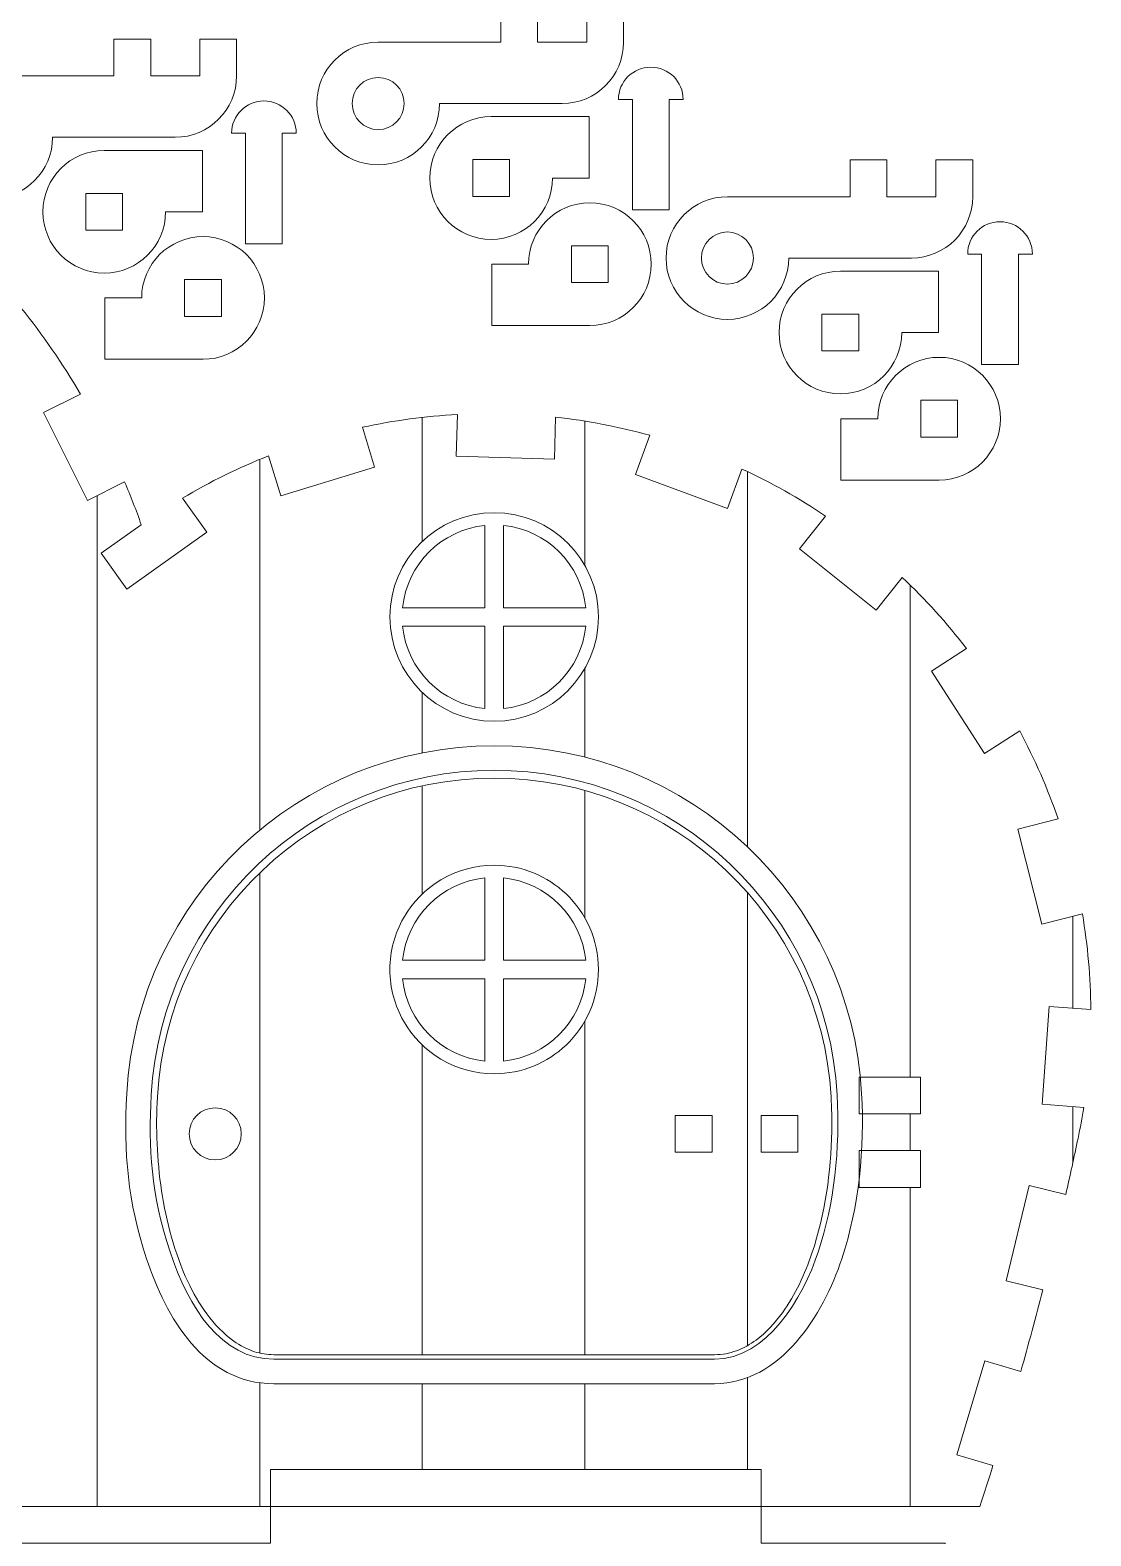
# Model space of a CAD drawing. Header units: millimetres. Extents: x -215 to 215, y -181 to 181.
# Drawn here: x -33 to 53.5, y -62.1 to 60.6 of the extents above; entities that cross this region are included whole.
import ezdxf

# ---------------------------------------------------------------- set-up
doc = ezdxf.new("R2010")
doc.units = ezdxf.units.MM
doc.header["$MEASUREMENT"] = 0
doc.layers.add('Camada 1', color=7, linetype='Continuous')

msp = doc.modelspace()

# ---------------------------------------------------------------- linework, layer by layer
at = {"layer": 'Camada 1', "color": 250, "lineweight": 20}
for points, knots in [([(-4.6018, 59.6502), (-7.3632, 59.6502), (-9.6018, 57.4116), (-9.6018, 54.6502), (-9.6018, 54.6502), (-9.6018, 51.8888), (-7.3632, 49.6502), (-4.6018, 49.6502), (-4.6018, 49.6502), (-1.8404, 49.6502), (0.3982, 51.8888), (0.3982, 54.6502), (0.3982, 54.6502), (0.3982, 54.6502), (10.3982, 54.6502), (10.3982, 54.6502), (10.3982, 54.6502), (13.1596, 54.6502), (15.3982, 56.8888), (15.3982, 59.6502), (15.3982, 59.6502), (15.3982, 59.6502), (15.3982, 62.6502), (15.3982, 62.6502), (15.3982, 62.6502), (15.3982, 62.6502), (12.3982, 62.6502), (12.3982, 62.6502), (12.3982, 62.6502), (12.3982, 62.6502), (12.3982, 59.6502), (12.3982, 59.6502), (12.3982, 59.6502), (12.3982, 59.6502), (8.3982, 59.6502), (8.3982, 59.6502), (8.3982, 59.6502), (8.3982, 59.6502), (8.3982, 62.6502), (8.3982, 62.6502), (8.3982, 62.6502), (8.3982, 62.6502), (5.3982, 62.6502), (5.3982, 62.6502), (5.3982, 62.6502), (5.3982, 62.6502), (5.3982, 59.6502), (5.3982, 59.6502), (5.3982, 59.6502), (5.3982, 59.6502), (-4.6018, 59.6502), (-4.6018, 59.6502)], [0, 0, 0, 0, 0.07142857, 0.07142857, 0.07142857, 0.07142857, 0.14285714, 0.14285714, 0.14285714, 0.14285714, 0.21428571, 0.21428571, 0.21428571, 0.21428571, 0.28571429, 0.28571429, 0.28571429, 0.28571429, 0.35714286, 0.35714286, 0.35714286, 0.35714286, 0.42857143, 0.42857143, 0.42857143, 0.42857143, 0.5, 0.5, 0.5, 0.5, 0.57142857, 0.57142857, 0.57142857, 0.57142857, 0.64285714, 0.64285714, 0.64285714, 0.64285714, 0.71428571, 0.71428571, 0.71428571, 0.71428571, 0.78571429, 0.78571429, 0.78571429, 0.78571429, 0.85714286, 0.85714286, 0.85714286, 0.85714286, 1, 1, 1, 1]), ([(-60.5474, -59.7019), (-60.5474, -59.7019), (-13.3852, -59.7019), (-13.3852, -59.7019), (-13.3852, -59.7019), (-13.3852, -59.7019), (-13.3852, -56.7019), (-13.3852, -56.7019), (-13.3852, -56.7019), (-13.3852, -56.7019), (26.6148, -56.7019), (26.6148, -56.7019), (26.6148, -56.7019), (26.6148, -56.7019), (26.6148, -59.7019), (26.6148, -59.7019), (26.6148, -59.7019), (26.6148, -59.7019), (44.4526, -59.7019), (44.4526, -59.7019), (44.4526, -59.7019), (44.8131, -58.5921), (45.1669, -57.4801), (45.5141, -56.366), (45.5141, -56.366), (45.5141, -56.366), (42.5714, -55.4935), (42.5714, -55.4935), (42.5714, -55.4935), (42.5714, -55.4935), (44.8456, -47.8235), (44.8456, -47.8235), (44.8456, -47.8235), (44.8456, -47.8235), (47.7883, -48.6961), (47.7883, -48.6961), (47.7883, -48.6961), (48.4104, -46.4871), (49.0062, -44.2709), (49.5757, -42.0478), (49.5757, -42.0478), (49.5757, -42.0478), (46.5931, -41.3266), (46.5931, -41.3266), (46.5931, -41.3266), (46.5931, -41.3266), (48.4732, -33.5507), (48.4732, -33.5507), (48.4732, -33.5507), (48.4732, -33.5507), (51.4539, -34.2714), (51.4539, -34.2714), (51.4539, -34.2714), (51.7991, -32.7509), (52.132, -31.2277), (52.4526, -29.7019), (52.4526, -29.7019), (52.6285, -28.8647), (52.7825, -28.0231), (52.9143, -27.1778), (52.9143, -27.1778), (52.9143, -27.1778), (49.5143, -26.9242), (49.5143, -26.9242), (49.5143, -26.9242), (49.5143, -26.9242), (50.1093, -18.9464), (50.1093, -18.9464), (50.1093, -18.9464), (50.1093, -18.9464), (53.4979, -19.1992), (53.4979, -19.1992), (53.4979, -19.1992), (53.4752, -16.5892), (53.244, -13.9853), (52.8065, -11.4122), (52.8065, -11.4122), (52.8065, -11.4122), (49.5007, -12.2521), (49.5007, -12.2521), (49.5007, -12.2521), (49.5007, -12.2521), (47.5307, -4.4985), (47.5307, -4.4985), (47.5307, -4.4985), (47.5307, -4.4985), (50.8262, -3.6612), (50.8262, -3.6612), (50.8262, -3.6612), (49.9758, -1.1936), (48.9296, 1.2021), (47.6977, 3.5031), (47.6977, 3.5031), (47.6977, 3.5031), (44.8289, 1.6564), (44.8289, 1.6564), (44.8289, 1.6564), (44.8289, 1.6564), (40.4987, 8.3832), (40.4987, 8.3832), (40.4987, 8.3832), (40.4987, 8.3832), (43.3584, 10.224), (43.3584, 10.224), (43.3584, 10.224), (41.7684, 12.2939), (40.0155, 14.2334), (38.1165, 16.0241), (38.1165, 16.0241), (38.1165, 16.0241), (35.9822, 13.3615), (35.9822, 13.3615), (35.9822, 13.3615), (35.9822, 13.3615), (29.7401, 18.365), (29.7401, 18.365), (29.7401, 18.365), (29.7401, 18.365), (31.8675, 21.0191), (31.8675, 21.0191), (31.8675, 21.0191), (29.7024, 22.4769), (27.4243, 23.7595), (25.0549, 24.8544), (25.0549, 24.8544), (25.0549, 24.8544), (23.8765, 21.6515), (23.8765, 21.6515), (23.8765, 21.6515), (23.8765, 21.6515), (16.3685, 24.4138), (16.3685, 24.4138), (16.3685, 24.4138), (16.3685, 24.4138), (17.5431, 27.6063), (17.5431, 27.6063), (17.5431, 27.6063), (15.0271, 28.3011), (12.4597, 28.7938), (9.8652, 29.0796), (9.8652, 29.0796), (9.8652, 29.0796), (9.7649, 25.6681), (9.7649, 25.6681), (9.7649, 25.6681), (9.7649, 25.6681), (1.7683, 25.9033), (1.7683, 25.9033), (1.7683, 25.9033), (1.7683, 25.9033), (1.8683, 29.3035), (1.8683, 29.3035), (1.8683, 29.3035), (-0.7381, 29.1633), (-3.3291, 28.8151), (-5.88, 28.2622), (-5.88, 28.2622), (-5.88, 28.2622), (-4.8919, 24.9958), (-4.8919, 24.9958), (-4.8919, 24.9958), (-4.8919, 24.9958), (-12.5492, 22.6795), (-12.5492, 22.6795), (-12.5492, 22.6795), (-12.5492, 22.6795), (-13.534, 25.935), (-13.534, 25.935), (-13.534, 25.935), (-15.9609, 24.9744), (-18.3071, 23.8214), (-20.5504, 22.487), (-20.5504, 22.487), (-20.5504, 22.487), (-18.5765, 19.7039), (-18.5765, 19.7039), (-18.5765, 19.7039), (-18.5765, 19.7039), (-25.102, 15.0759), (-25.102, 15.0759), (-25.102, 15.0759), (-25.102, 15.0759), (-27.173, 17.996), (-27.173, 17.996), (-27.173, 17.996), (-27.173, 17.996), (-23.9129, 20.3081), (-23.9129, 20.3081), (-23.9129, 20.3081), (-24.3278, 21.4941), (-24.7799, 22.6667), (-25.2684, 23.8243), (-25.2684, 23.8243), (-25.2684, 23.8243), (-28.2893, 22.3047), (-28.2893, 22.3047), (-28.2893, 22.3047), (-28.2893, 22.3047), (-31.8843, 29.4515), (-31.8843, 29.4515), (-31.8843, 29.4515), (-31.8843, 29.4515), (-28.8633, 30.9711), (-28.8633, 30.9711), (-28.8633, 30.9711), (-30.3123, 33.4284), (-31.9347, 35.7793), (-33.7181, 38.0058), (-33.7181, 38.0058), (-33.7181, 38.0058), (-36.2106, 35.7205), (-36.2106, 35.7205), (-36.2106, 35.7205), (-36.2106, 35.7205), (-41.6171, 41.6171), (-41.6171, 41.6171), (-41.6171, 41.6171), (-41.6171, 41.6171), (-39.1246, 43.9024), (-39.1246, 43.9024), (-39.1246, 43.9024), (-41.1884, 45.8718), (-43.39, 47.6916), (-45.7127, 49.3478), (-45.7127, 49.3478), (-45.7127, 49.3478), (-47.488, 46.4698), (-47.488, 46.4698), (-47.488, 46.4698), (-47.488, 46.4698), (-54.2968, 50.6698), (-54.2968, 50.6698), (-54.2968, 50.6698), (-54.2968, 50.6698), (-52.5215, 53.5479), (-52.5215, 53.5479), (-52.5215, 53.5479), (-55.0439, 54.8804), (-57.6581, 56.0313), (-60.3442, 56.9919), (-60.3442, 56.9919), (-60.3442, 56.9919), (-61.268, 53.7389), (-61.268, 53.7389), (-61.268, 53.7389), (-61.268, 53.7389), (-68.9637, 55.9245), (-68.9637, 55.9245), (-68.9637, 55.9245), (-68.9637, 55.9245), (-68.0399, 59.1774), (-68.0399, 59.1774), (-68.0399, 59.1774), (-70.8299, 59.7721), (-73.6588, 60.167), (-76.505, 60.3592), (-76.505, 60.3592), (-76.505, 60.3592), (-76.5074, 56.9776), (-76.5074, 56.9776), (-76.5074, 56.9776), (-76.5074, 56.9776), (-84.5074, 56.9833), (-84.5074, 56.9833), (-84.5074, 56.9833), (-84.5074, 56.9833), (-84.505, 60.3649), (-84.505, 60.3649), (-84.505, 60.3649), (-87.3515, 60.1767), (-90.181, 59.7858), (-92.9719, 59.1951), (-92.9719, 59.1951), (-92.9719, 59.1951), (-92.0526, 55.9408), (-92.0526, 55.9408), (-92.0526, 55.9408), (-92.0526, 55.9408), (-99.7514, 53.7661), (-99.7514, 53.7661), (-99.7514, 53.7661), (-99.7514, 53.7661), (-100.6706, 57.0204), (-100.6706, 57.0204), (-100.6706, 57.0204), (-103.3581, 56.0636), (-105.9739, 54.9164), (-108.4982, 53.5875), (-108.4982, 53.5875), (-108.4982, 53.5875), (-106.7269, 50.7069), (-106.7269, 50.7069), (-106.7269, 50.7069), (-106.7269, 50.7069), (-113.5416, 46.5165), (-113.5416, 46.5165), (-113.5416, 46.5165), (-113.5416, 46.5165), (-115.3129, 49.3971), (-115.3129, 49.3971), (-115.3129, 49.3971), (-117.638, 47.7441), (-119.8422, 45.9275), (-121.9087, 43.961), (-121.9087, 43.961), (-121.9087, 43.961), (-119.4195, 41.6721), (-119.4195, 41.6721), (-119.4195, 41.6721), (-119.4195, 41.6721), (-124.8343, 35.7832), (-124.8343, 35.7832), (-124.8343, 35.7832), (-124.8343, 35.7832), (-127.3236, 38.072), (-127.3236, 38.072), (-127.3236, 38.072), (-129.1101, 35.848), (-130.7358, 33.4995), (-132.1883, 31.0442), (-132.1883, 31.0442), (-132.1883, 31.0442), (-129.1695, 29.5203), (-129.1695, 29.5203), (-129.1695, 29.5203), (-129.1695, 29.5203), (-132.7746, 22.3787), (-132.7746, 22.3787), (-132.7746, 22.3787), (-132.7746, 22.3787), (-135.7933, 23.9025), (-135.7933, 23.9025), (-135.7933, 23.9025), (-136.2942, 22.7204), (-136.757, 21.5224), (-137.181, 20.3106), (-137.181, 20.3106), (-137.181, 20.3106), (-133.918, 17.996), (-133.918, 17.996), (-133.918, 17.996), (-133.918, 17.996), (-135.9893, 15.076), (-135.9893, 15.076), (-135.9893, 15.076), (-135.9893, 15.076), (-142.5143, 19.7045), (-142.5143, 19.7045), (-142.5143, 19.7045), (-142.5143, 19.7045), (-140.5417, 22.4854), (-140.5417, 22.4854), (-140.5417, 22.4854), (-142.785, 23.82), (-145.1313, 24.9732), (-147.5583, 25.934), (-147.5583, 25.934), (-147.5583, 25.934), (-148.5423, 22.6816), (-148.5423, 22.6816), (-148.5423, 22.6816), (-148.5423, 22.6816), (-156.1996, 24.9983), (-156.1996, 24.9983), (-156.1996, 24.9983), (-156.1996, 24.9983), (-155.2122, 28.2617), (-155.2122, 28.2617), (-155.2122, 28.2617), (-157.7632, 28.8147), (-160.3543, 29.1631), (-162.9608, 29.3034), (-162.9608, 29.3034), (-162.9608, 29.3034), (-162.861, 25.9068), (-162.861, 25.9068), (-162.861, 25.9068), (-162.861, 25.9068), (-170.8575, 25.6718), (-170.8575, 25.6718), (-170.8575, 25.6718), (-170.8575, 25.6718), (-170.9577, 29.0798), (-170.9577, 29.0798), (-170.9577, 29.0798), (-173.5522, 28.7941), (-176.1198, 28.3016), (-178.6359, 27.6069), (-178.6359, 27.6069), (-178.6359, 27.6069), (-177.4626, 24.4178), (-177.4626, 24.4178), (-177.4626, 24.4178), (-177.4626, 24.4178), (-184.9705, 21.6555), (-184.9705, 21.6555), (-184.9705, 21.6555), (-184.9705, 21.6555), (-186.1478, 24.8553), (-186.1478, 24.8553), (-186.1478, 24.8553), (-188.5173, 23.7604), (-190.7956, 22.4779), (-192.9608, 21.0201), (-192.9608, 21.0201), (-192.9608, 21.0201), (-190.8355, 18.3688), (-190.8355, 18.3688), (-190.8355, 18.3688), (-190.8355, 18.3688), (-197.0775, 13.3651), (-197.0775, 13.3651), (-197.0775, 13.3651), (-197.0775, 13.3651), (-199.21, 16.0254), (-199.21, 16.0254), (-199.21, 16.0254), (-201.1091, 14.2347), (-202.8622, 12.2951), (-204.4523, 10.2251), (-204.4523, 10.2251), (-204.4523, 10.2251), (-201.595, 8.386), (-201.595, 8.386), (-201.595, 8.386), (-201.595, 8.386), (-205.9249, 1.659), (-205.9249, 1.659), (-205.9249, 1.659), (-205.9249, 1.659), (-208.7918, 3.5043), (-208.7918, 3.5043), (-208.7918, 3.5043), (-210.024, 1.2032), (-211.0703, -1.1927), (-211.9207, -3.6605), (-211.9207, -3.6605), (-211.9207, -3.6605), (-208.6273, -4.497), (-208.6273, -4.497), (-208.6273, -4.497), (-208.6273, -4.497), (-210.5966, -12.2508), (-210.5966, -12.2508), (-210.5966, -12.2508), (-210.5966, -12.2508), (-213.9012, -11.4115), (-213.9012, -11.4115), (-213.9012, -11.4115), (-214.3388, -13.9848), (-214.57, -16.589), (-214.5927, -19.1992), (-214.5927, -19.1992), (-214.5927, -19.1992), (-211.2041, -18.9464), (-211.2041, -18.9464), (-211.2041, -18.9464), (-211.2041, -18.9464), (-210.6091, -26.9242), (-210.6091, -26.9242), (-210.6091, -26.9242), (-210.6091, -26.9242), (-214.0091, -27.1778), (-214.0091, -27.1778), (-214.0091, -27.1778), (-213.8773, -28.0231), (-213.7233, -28.8647), (-213.5474, -29.7019), (-213.5474, -29.7019), (-213.2268, -31.2277), (-212.8939, -32.7509), (-212.5487, -34.2714), (-212.5487, -34.2714), (-212.5487, -34.2714), (-209.568, -33.5507), (-209.568, -33.5507), (-209.568, -33.5507), (-209.568, -33.5507), (-207.6879, -41.3266), (-207.6879, -41.3266), (-207.6879, -41.3266), (-207.6879, -41.3266), (-210.6705, -42.0478), (-210.6705, -42.0478), (-210.6705, -42.0478), (-210.101, -44.2709), (-209.5052, -46.4871), (-208.8831, -48.6961), (-208.8831, -48.6961), (-208.8831, -48.6961), (-205.9404, -47.8235), (-205.9404, -47.8235), (-205.9404, -47.8235), (-205.9404, -47.8235), (-203.6662, -55.4935), (-203.6662, -55.4935), (-203.6662, -55.4935), (-203.6662, -55.4935), (-206.6089, -56.366), (-206.6089, -56.366), (-206.6089, -56.366), (-206.2617, -57.4801), (-205.9079, -58.5921), (-205.5474, -59.7019), (-205.5474, -59.7019), (-205.5474, -59.7019), (-187.7096, -59.7019), (-187.7096, -59.7019), (-187.7096, -59.7019), (-187.7096, -59.7019), (-187.7096, -56.7019), (-187.7096, -56.7019), (-187.7096, -56.7019), (-187.7096, -56.7019), (-147.7096, -56.7019), (-147.7096, -56.7019), (-147.7096, -56.7019), (-147.7096, -56.7019), (-147.7096, -59.7019), (-147.7096, -59.7019), (-147.7096, -59.7019), (-147.7096, -59.7019), (-100.5474, -59.7019), (-100.5474, -59.7019), (-100.5474, -59.7019), (-100.5474, -59.7019), (-100.5474, -56.7019), (-100.5474, -56.7019), (-100.5474, -56.7019), (-100.5474, -56.7019), (-60.5474, -56.7019), (-60.5474, -56.7019), (-60.5474, -56.7019), (-60.5474, -56.7019), (-60.5474, -59.7019), (-60.5474, -59.7019)], [0, 0, 0, 0, 0.00740741, 0.00740741, 0.00740741, 0.00740741, 0.01481481, 0.01481481, 0.01481481, 0.01481481, 0.02222222, 0.02222222, 0.02222222, 0.02222222, 0.02962963, 0.02962963, 0.02962963, 0.02962963, 0.03703704, 0.03703704, 0.03703704, 0.03703704, 0.04444444, 0.04444444, 0.04444444, 0.04444444, 0.05185185, 0.05185185, 0.05185185, 0.05185185, 0.05925926, 0.05925926, 0.05925926, 0.05925926, 0.06666667, 0.06666667, 0.06666667, 0.06666667, 0.07407407, 0.07407407, 0.07407407, 0.07407407, 0.08148148, 0.08148148, 0.08148148, 0.08148148, 0.08888889, 0.08888889, 0.08888889, 0.08888889, 0.0962963, 0.0962963, 0.0962963, 0.0962963, 0.1037037, 0.1037037, 0.1037037, 0.1037037, 0.11111111, 0.11111111, 0.11111111, 0.11111111, 0.11851852, 0.11851852, 0.11851852, 0.11851852, 0.12592593, 0.12592593, 0.12592593, 0.12592593, 0.13333333, 0.13333333, 0.13333333, 0.13333333, 0.14074074, 0.14074074, 0.14074074, 0.14074074, 0.14814815, 0.14814815, 0.14814815, 0.14814815, 0.15555556, 0.15555556, 0.15555556, 0.15555556, 0.16296296, 0.16296296, 0.16296296, 0.16296296, 0.17037037, 0.17037037, 0.17037037, 0.17037037, 0.17777778, 0.17777778, 0.17777778, 0.17777778, 0.18518519, 0.18518519, 0.18518519, 0.18518519, 0.19259259, 0.19259259, 0.19259259, 0.19259259, 0.2, 0.2, 0.2, 0.2, 0.20740741, 0.20740741, 0.20740741, 0.20740741, 0.21481481, 0.21481481, 0.21481481, 0.21481481, 0.22222222, 0.22222222, 0.22222222, 0.22222222, 0.22962963, 0.22962963, 0.22962963, 0.22962963, 0.23703704, 0.23703704, 0.23703704, 0.23703704, 0.24444444, 0.24444444, 0.24444444, 0.24444444, 0.25185185, 0.25185185, 0.25185185, 0.25185185, 0.25925926, 0.25925926, 0.25925926, 0.25925926, 0.26666667, 0.26666667, 0.26666667, 0.26666667, 0.27407407, 0.27407407, 0.27407407, 0.27407407, 0.28148148, 0.28148148, 0.28148148, 0.28148148, 0.28888889, 0.28888889, 0.28888889, 0.28888889, 0.2962963, 0.2962963, 0.2962963, 0.2962963, 0.3037037, 0.3037037, 0.3037037, 0.3037037, 0.31111111, 0.31111111, 0.31111111, 0.31111111, 0.31851852, 0.31851852, 0.31851852, 0.31851852, 0.32592593, 0.32592593, 0.32592593, 0.32592593, 0.33333333, 0.33333333, 0.33333333, 0.33333333, 0.34074074, 0.34074074, 0.34074074, 0.34074074, 0.34814815, 0.34814815, 0.34814815, 0.34814815, 0.35555556, 0.35555556, 0.35555556, 0.35555556, 0.36296296, 0.36296296, 0.36296296, 0.36296296, 0.37037037, 0.37037037, 0.37037037, 0.37037037, 0.37777778, 0.37777778, 0.37777778, 0.37777778, 0.38518519, 0.38518519, 0.38518519, 0.38518519, 0.39259259, 0.39259259, 0.39259259, 0.39259259, 0.4, 0.4, 0.4, 0.4, 0.40740741, 0.40740741, 0.40740741, 0.40740741, 0.41481481, 0.41481481, 0.41481481, 0.41481481, 0.42222222, 0.42222222, 0.42222222, 0.42222222, 0.42962963, 0.42962963, 0.42962963, 0.42962963, 0.43703704, 0.43703704, 0.43703704, 0.43703704, 0.44444444, 0.44444444, 0.44444444, 0.44444444, 0.45185185, 0.45185185, 0.45185185, 0.45185185, 0.45925926, 0.45925926, 0.45925926, 0.45925926, 0.46666667, 0.46666667, 0.46666667, 0.46666667, 0.47407407, 0.47407407, 0.47407407, 0.47407407, 0.48148148, 0.48148148, 0.48148148, 0.48148148, 0.48888889, 0.48888889, 0.48888889, 0.48888889, 0.4962963, 0.4962963, 0.4962963, 0.4962963, 0.5037037, 0.5037037, 0.5037037, 0.5037037, 0.51111111, 0.51111111, 0.51111111, 0.51111111, 0.51851852, 0.51851852, 0.51851852, 0.51851852, 0.52592593, 0.52592593, 0.52592593, 0.52592593, 0.53333333, 0.53333333, 0.53333333, 0.53333333, 0.54074074, 0.54074074, 0.54074074, 0.54074074, 0.54814815, 0.54814815, 0.54814815, 0.54814815, 0.55555556, 0.55555556, 0.55555556, 0.55555556, 0.56296296, 0.56296296, 0.56296296, 0.56296296, 0.57037037, 0.57037037, 0.57037037, 0.57037037, 0.57777778, 0.57777778, 0.57777778, 0.57777778, 0.58518519, 0.58518519, 0.58518519, 0.58518519, 0.59259259, 0.59259259, 0.59259259, 0.59259259, 0.6, 0.6, 0.6, 0.6, 0.60740741, 0.60740741, 0.60740741, 0.60740741, 0.61481481, 0.61481481, 0.61481481, 0.61481481, 0.62222222, 0.62222222, 0.62222222, 0.62222222, 0.62962963, 0.62962963, 0.62962963, 0.62962963, 0.63703704, 0.63703704, 0.63703704, 0.63703704, 0.64444444, 0.64444444, 0.64444444, 0.64444444, 0.65185185, 0.65185185, 0.65185185, 0.65185185, 0.65925926, 0.65925926, 0.65925926, 0.65925926, 0.66666667, 0.66666667, 0.66666667, 0.66666667, 0.67407407, 0.67407407, 0.67407407, 0.67407407, 0.68148148, 0.68148148, 0.68148148, 0.68148148, 0.68888889, 0.68888889, 0.68888889, 0.68888889, 0.6962963, 0.6962963, 0.6962963, 0.6962963, 0.7037037, 0.7037037, 0.7037037, 0.7037037, 0.71111111, 0.71111111, 0.71111111, 0.71111111, 0.71851852, 0.71851852, 0.71851852, 0.71851852, 0.72592593, 0.72592593, 0.72592593, 0.72592593, 0.73333333, 0.73333333, 0.73333333, 0.73333333, 0.74074074, 0.74074074, 0.74074074, 0.74074074, 0.74814815, 0.74814815, 0.74814815, 0.74814815, 0.75555556, 0.75555556, 0.75555556, 0.75555556, 0.76296296, 0.76296296, 0.76296296, 0.76296296, 0.77037037, 0.77037037, 0.77037037, 0.77037037, 0.77777778, 0.77777778, 0.77777778, 0.77777778, 0.78518519, 0.78518519, 0.78518519, 0.78518519, 0.79259259, 0.79259259, 0.79259259, 0.79259259, 0.8, 0.8, 0.8, 0.8, 0.80740741, 0.80740741, 0.80740741, 0.80740741, 0.81481481, 0.81481481, 0.81481481, 0.81481481, 0.82222222, 0.82222222, 0.82222222, 0.82222222, 0.82962963, 0.82962963, 0.82962963, 0.82962963, 0.83703704, 0.83703704, 0.83703704, 0.83703704, 0.84444444, 0.84444444, 0.84444444, 0.84444444, 0.85185185, 0.85185185, 0.85185185, 0.85185185, 0.85925926, 0.85925926, 0.85925926, 0.85925926, 0.86666667, 0.86666667, 0.86666667, 0.86666667, 0.87407407, 0.87407407, 0.87407407, 0.87407407, 0.88148148, 0.88148148, 0.88148148, 0.88148148, 0.88888889, 0.88888889, 0.88888889, 0.88888889, 0.8962963, 0.8962963, 0.8962963, 0.8962963, 0.9037037, 0.9037037, 0.9037037, 0.9037037, 0.91111111, 0.91111111, 0.91111111, 0.91111111, 0.91851852, 0.91851852, 0.91851852, 0.91851852, 0.92592593, 0.92592593, 0.92592593, 0.92592593, 0.93333333, 0.93333333, 0.93333333, 0.93333333, 0.94074074, 0.94074074, 0.94074074, 0.94074074, 0.94814815, 0.94814815, 0.94814815, 0.94814815, 0.95555556, 0.95555556, 0.95555556, 0.95555556, 0.96296296, 0.96296296, 0.96296296, 0.96296296, 0.97037037, 0.97037037, 0.97037037, 0.97037037, 0.97777778, 0.97777778, 0.97777778, 0.97777778, 0.98518519, 0.98518519, 0.98518519, 0.98518519, 1, 1, 1, 1]), ([(-36.1402, 56.8985), (-38.9016, 56.8985), (-41.1402, 54.6599), (-41.1402, 51.8985), (-41.1402, 51.8985), (-41.1402, 49.1371), (-38.9016, 46.8985), (-36.1402, 46.8985), (-36.1402, 46.8985), (-33.3788, 46.8985), (-31.1402, 49.1371), (-31.1402, 51.8985), (-31.1402, 51.8985), (-31.1402, 51.8985), (-21.1402, 51.8985), (-21.1402, 51.8985), (-21.1402, 51.8985), (-18.3788, 51.8985), (-16.1402, 54.1371), (-16.1402, 56.8985), (-16.1402, 56.8985), (-16.1402, 56.8985), (-16.1402, 59.8985), (-16.1402, 59.8985), (-16.1402, 59.8985), (-16.1402, 59.8985), (-19.1402, 59.8985), (-19.1402, 59.8985), (-19.1402, 59.8985), (-19.1402, 59.8985), (-19.1402, 56.8985), (-19.1402, 56.8985), (-19.1402, 56.8985), (-19.1402, 56.8985), (-23.1402, 56.8985), (-23.1402, 56.8985), (-23.1402, 56.8985), (-23.1402, 56.8985), (-23.1402, 59.8985), (-23.1402, 59.8985), (-23.1402, 59.8985), (-23.1402, 59.8985), (-26.1402, 59.8985), (-26.1402, 59.8985), (-26.1402, 59.8985), (-26.1402, 59.8985), (-26.1402, 56.8985), (-26.1402, 56.8985), (-26.1402, 56.8985), (-26.1402, 56.8985), (-36.1402, 56.8985), (-36.1402, 56.8985)], [0, 0, 0, 0, 0.07142857, 0.07142857, 0.07142857, 0.07142857, 0.14285714, 0.14285714, 0.14285714, 0.14285714, 0.21428571, 0.21428571, 0.21428571, 0.21428571, 0.28571429, 0.28571429, 0.28571429, 0.28571429, 0.35714286, 0.35714286, 0.35714286, 0.35714286, 0.42857143, 0.42857143, 0.42857143, 0.42857143, 0.5, 0.5, 0.5, 0.5, 0.57142857, 0.57142857, 0.57142857, 0.57142857, 0.64285714, 0.64285714, 0.64285714, 0.64285714, 0.71428571, 0.71428571, 0.71428571, 0.71428571, 0.78571429, 0.78571429, 0.78571429, 0.78571429, 0.85714286, 0.85714286, 0.85714286, 0.85714286, 1, 1, 1, 1]), ([(-4.6018, 56.7715), (-3.4302, 56.7715), (-2.4805, 55.8218), (-2.4805, 54.6502), (-2.4805, 54.6502), (-2.4805, 53.4786), (-3.4302, 52.5289), (-4.6018, 52.5289), (-4.6018, 52.5289), (-5.7734, 52.5289), (-6.7231, 53.4786), (-6.7231, 54.6502), (-6.7231, 54.6502), (-6.7231, 55.8218), (-5.7734, 56.7715), (-4.6018, 56.7715)], [0, 0, 0, 0, 0.2, 0.2, 0.2, 0.2, 0.4, 0.4, 0.4, 0.4, 0.6, 0.6, 0.6, 0.6, 1, 1, 1, 1]), ([(19.1221, 54.9736), (19.1221, 54.9736), (19.1221, 45.9736), (19.1221, 45.9736), (19.1221, 45.9736), (19.1221, 45.9736), (16.1221, 45.9736), (16.1221, 45.9736), (16.1221, 45.9736), (16.1221, 45.9736), (16.1221, 54.9736), (16.1221, 54.9736), (16.1221, 54.9736), (16.1221, 54.9736), (14.9842, 54.9736), (14.9842, 54.9736), (14.9842, 54.9736), (14.9842, 56.4305), (16.1652, 57.6115), (17.6221, 57.6115), (17.6221, 57.6115), (19.079, 57.6115), (20.26, 56.4305), (20.26, 54.9736), (20.26, 54.9736), (20.26, 54.9736), (19.1221, 54.9736), (19.1221, 54.9736)], [0, 0, 0, 0, 0.125, 0.125, 0.125, 0.125, 0.25, 0.25, 0.25, 0.25, 0.375, 0.375, 0.375, 0.375, 0.5, 0.5, 0.5, 0.5, 0.625, 0.625, 0.625, 0.625, 0.75, 0.75, 0.75, 0.75, 1, 1, 1, 1]), ([(-12.4163, 52.2219), (-12.4163, 52.2219), (-12.4163, 43.2219), (-12.4163, 43.2219), (-12.4163, 43.2219), (-12.4163, 43.2219), (-15.4163, 43.2219), (-15.4163, 43.2219), (-15.4163, 43.2219), (-15.4163, 43.2219), (-15.4163, 52.2219), (-15.4163, 52.2219), (-15.4163, 52.2219), (-15.4163, 52.2219), (-16.5542, 52.2219), (-16.5542, 52.2219), (-16.5542, 52.2219), (-16.5542, 53.6788), (-15.3732, 54.8598), (-13.9163, 54.8598), (-13.9163, 54.8598), (-12.4594, 54.8598), (-11.2784, 53.6788), (-11.2784, 52.2219), (-11.2784, 52.2219), (-11.2784, 52.2219), (-12.4163, 52.2219), (-12.4163, 52.2219)], [0, 0, 0, 0, 0.125, 0.125, 0.125, 0.125, 0.25, 0.25, 0.25, 0.25, 0.375, 0.375, 0.375, 0.375, 0.5, 0.5, 0.5, 0.5, 0.625, 0.625, 0.625, 0.625, 0.75, 0.75, 0.75, 0.75, 1, 1, 1, 1]), ([(4.6086, 43.5784), (7.37, 43.5784), (9.6086, 45.817), (9.6086, 48.5784), (9.6086, 48.5784), (9.6086, 48.5784), (12.6086, 48.5784), (12.6086, 48.5784), (12.6086, 48.5784), (12.6086, 48.5784), (12.6086, 53.5784), (12.6086, 53.5784), (12.6086, 53.5784), (12.6086, 53.5784), (4.6086, 53.5784), (4.6086, 53.5784), (4.6086, 53.5784), (1.8472, 53.5784), (-0.3914, 51.3398), (-0.3914, 48.5784), (-0.3914, 48.5784), (-0.3914, 45.817), (1.8472, 43.5784), (4.6086, 43.5784)], [0, 0, 0, 0, 0.14285714, 0.14285714, 0.14285714, 0.14285714, 0.28571429, 0.28571429, 0.28571429, 0.28571429, 0.42857143, 0.42857143, 0.42857143, 0.42857143, 0.57142857, 0.57142857, 0.57142857, 0.57142857, 0.71428571, 0.71428571, 0.71428571, 0.71428571, 1, 1, 1, 1]), ([(-26.9298, 40.8267), (-24.1684, 40.8267), (-21.9298, 43.0653), (-21.9298, 45.8267), (-21.9298, 45.8267), (-21.9298, 45.8267), (-18.9298, 45.8267), (-18.9298, 45.8267), (-18.9298, 45.8267), (-18.9298, 45.8267), (-18.9298, 50.8267), (-18.9298, 50.8267), (-18.9298, 50.8267), (-18.9298, 50.8267), (-26.9298, 50.8267), (-26.9298, 50.8267), (-26.9298, 50.8267), (-29.6912, 50.8267), (-31.9298, 48.5881), (-31.9298, 45.8267), (-31.9298, 45.8267), (-31.9298, 43.0653), (-29.6912, 40.8267), (-26.9298, 40.8267)], [0, 0, 0, 0, 0.14285714, 0.14285714, 0.14285714, 0.14285714, 0.28571429, 0.28571429, 0.28571429, 0.28571429, 0.42857143, 0.42857143, 0.42857143, 0.42857143, 0.57142857, 0.57142857, 0.57142857, 0.57142857, 0.71428571, 0.71428571, 0.71428571, 0.71428571, 1, 1, 1, 1]), ([(6.1086, 50.0784), (6.1086, 50.0784), (6.1086, 47.0784), (6.1086, 47.0784), (6.1086, 47.0784), (6.1086, 47.0784), (3.1086, 47.0784), (3.1086, 47.0784), (3.1086, 47.0784), (3.1086, 47.0784), (3.1086, 50.0784), (3.1086, 50.0784), (3.1086, 50.0784), (3.1086, 50.0784), (6.1086, 50.0784), (6.1086, 50.0784)], [0, 0, 0, 0, 0.2, 0.2, 0.2, 0.2, 0.4, 0.4, 0.4, 0.4, 0.6, 0.6, 0.6, 0.6, 1, 1, 1, 1]), ([(23.8674, 47.056), (21.106, 47.056), (18.8674, 44.8174), (18.8674, 42.056), (18.8674, 42.056), (18.8674, 39.2946), (21.106, 37.056), (23.8674, 37.056), (23.8674, 37.056), (26.6288, 37.056), (28.8674, 39.2946), (28.8674, 42.056), (28.8674, 42.056), (28.8674, 42.056), (38.8674, 42.056), (38.8674, 42.056), (38.8674, 42.056), (41.6288, 42.056), (43.8674, 44.2946), (43.8674, 47.056), (43.8674, 47.056), (43.8674, 47.056), (43.8674, 50.056), (43.8674, 50.056), (43.8674, 50.056), (43.8674, 50.056), (40.8674, 50.056), (40.8674, 50.056), (40.8674, 50.056), (40.8674, 50.056), (40.8674, 47.056), (40.8674, 47.056), (40.8674, 47.056), (40.8674, 47.056), (36.8674, 47.056), (36.8674, 47.056), (36.8674, 47.056), (36.8674, 47.056), (36.8674, 50.056), (36.8674, 50.056), (36.8674, 50.056), (36.8674, 50.056), (33.8674, 50.056), (33.8674, 50.056), (33.8674, 50.056), (33.8674, 50.056), (33.8674, 47.056), (33.8674, 47.056), (33.8674, 47.056), (33.8674, 47.056), (23.8674, 47.056), (23.8674, 47.056)], [0, 0, 0, 0, 0.07142857, 0.07142857, 0.07142857, 0.07142857, 0.14285714, 0.14285714, 0.14285714, 0.14285714, 0.21428571, 0.21428571, 0.21428571, 0.21428571, 0.28571429, 0.28571429, 0.28571429, 0.28571429, 0.35714286, 0.35714286, 0.35714286, 0.35714286, 0.42857143, 0.42857143, 0.42857143, 0.42857143, 0.5, 0.5, 0.5, 0.5, 0.57142857, 0.57142857, 0.57142857, 0.57142857, 0.64285714, 0.64285714, 0.64285714, 0.64285714, 0.71428571, 0.71428571, 0.71428571, 0.71428571, 0.78571429, 0.78571429, 0.78571429, 0.78571429, 0.85714286, 0.85714286, 0.85714286, 0.85714286, 1, 1, 1, 1]), ([(-25.4298, 47.3267), (-25.4298, 47.3267), (-25.4298, 44.3267), (-25.4298, 44.3267), (-25.4298, 44.3267), (-25.4298, 44.3267), (-28.4298, 44.3267), (-28.4298, 44.3267), (-28.4298, 44.3267), (-28.4298, 44.3267), (-28.4298, 47.3267), (-28.4298, 47.3267), (-28.4298, 47.3267), (-28.4298, 47.3267), (-25.4298, 47.3267), (-25.4298, 47.3267)], [0, 0, 0, 0, 0.2, 0.2, 0.2, 0.2, 0.4, 0.4, 0.4, 0.4, 0.6, 0.6, 0.6, 0.6, 1, 1, 1, 1]), ([(12.658, 46.5542), (9.8966, 46.5542), (7.658, 44.3156), (7.658, 41.5542), (7.658, 41.5542), (7.658, 41.5542), (4.658, 41.5542), (4.658, 41.5542), (4.658, 41.5542), (4.658, 41.5542), (4.658, 36.5542), (4.658, 36.5542), (4.658, 36.5542), (4.658, 36.5542), (12.658, 36.5542), (12.658, 36.5542), (12.658, 36.5542), (15.4194, 36.5542), (17.658, 38.7928), (17.658, 41.5542), (17.658, 41.5542), (17.658, 44.3156), (15.4194, 46.5542), (12.658, 46.5542)], [0, 0, 0, 0, 0.14285714, 0.14285714, 0.14285714, 0.14285714, 0.28571429, 0.28571429, 0.28571429, 0.28571429, 0.42857143, 0.42857143, 0.42857143, 0.42857143, 0.57142857, 0.57142857, 0.57142857, 0.57142857, 0.71428571, 0.71428571, 0.71428571, 0.71428571, 1, 1, 1, 1]), ([(47.5913, 42.3794), (47.5913, 42.3794), (47.5913, 33.3794), (47.5913, 33.3794), (47.5913, 33.3794), (47.5913, 33.3794), (44.5913, 33.3794), (44.5913, 33.3794), (44.5913, 33.3794), (44.5913, 33.3794), (44.5913, 42.3794), (44.5913, 42.3794), (44.5913, 42.3794), (44.5913, 42.3794), (43.4534, 42.3794), (43.4534, 42.3794), (43.4534, 42.3794), (43.4534, 43.8363), (44.6344, 45.0173), (46.0913, 45.0173), (46.0913, 45.0173), (47.5482, 45.0173), (48.7292, 43.8363), (48.7292, 42.3794), (48.7292, 42.3794), (48.7292, 42.3794), (47.5913, 42.3794), (47.5913, 42.3794)], [0, 0, 0, 0, 0.125, 0.125, 0.125, 0.125, 0.25, 0.25, 0.25, 0.25, 0.375, 0.375, 0.375, 0.375, 0.5, 0.5, 0.5, 0.5, 0.625, 0.625, 0.625, 0.625, 0.75, 0.75, 0.75, 0.75, 1, 1, 1, 1]), ([(-18.8804, 43.8025), (-21.6418, 43.8025), (-23.8804, 41.5639), (-23.8804, 38.8025), (-23.8804, 38.8025), (-23.8804, 38.8025), (-26.8804, 38.8025), (-26.8804, 38.8025), (-26.8804, 38.8025), (-26.8804, 38.8025), (-26.8804, 33.8025), (-26.8804, 33.8025), (-26.8804, 33.8025), (-26.8804, 33.8025), (-18.8804, 33.8025), (-18.8804, 33.8025), (-18.8804, 33.8025), (-16.119, 33.8025), (-13.8804, 36.0411), (-13.8804, 38.8025), (-13.8804, 38.8025), (-13.8804, 41.5639), (-16.119, 43.8025), (-18.8804, 43.8025)], [0, 0, 0, 0, 0.14285714, 0.14285714, 0.14285714, 0.14285714, 0.28571429, 0.28571429, 0.28571429, 0.28571429, 0.42857143, 0.42857143, 0.42857143, 0.42857143, 0.57142857, 0.57142857, 0.57142857, 0.57142857, 0.71428571, 0.71428571, 0.71428571, 0.71428571, 1, 1, 1, 1]), ([(11.158, 40.0542), (11.158, 40.0542), (11.158, 43.0542), (11.158, 43.0542), (11.158, 43.0542), (11.158, 43.0542), (14.158, 43.0542), (14.158, 43.0542), (14.158, 43.0542), (14.158, 43.0542), (14.158, 40.0542), (14.158, 40.0542), (14.158, 40.0542), (14.158, 40.0542), (11.158, 40.0542), (11.158, 40.0542)], [0, 0, 0, 0, 0.2, 0.2, 0.2, 0.2, 0.4, 0.4, 0.4, 0.4, 0.6, 0.6, 0.6, 0.6, 1, 1, 1, 1]), ([(23.8674, 44.1773), (25.039, 44.1773), (25.9887, 43.2276), (25.9887, 42.056), (25.9887, 42.056), (25.9887, 40.8844), (25.039, 39.9347), (23.8674, 39.9347), (23.8674, 39.9347), (22.6958, 39.9347), (21.7461, 40.8844), (21.7461, 42.056), (21.7461, 42.056), (21.7461, 43.2276), (22.6958, 44.1773), (23.8674, 44.1773)], [0, 0, 0, 0, 0.2, 0.2, 0.2, 0.2, 0.4, 0.4, 0.4, 0.4, 0.6, 0.6, 0.6, 0.6, 1, 1, 1, 1]), ([(33.0778, 30.9842), (35.8392, 30.9842), (38.0778, 33.2228), (38.0778, 35.9842), (38.0778, 35.9842), (38.0778, 35.9842), (41.0778, 35.9842), (41.0778, 35.9842), (41.0778, 35.9842), (41.0778, 35.9842), (41.0778, 40.9842), (41.0778, 40.9842), (41.0778, 40.9842), (41.0778, 40.9842), (33.0778, 40.9842), (33.0778, 40.9842), (33.0778, 40.9842), (30.3164, 40.9842), (28.0778, 38.7456), (28.0778, 35.9842), (28.0778, 35.9842), (28.0778, 33.2228), (30.3164, 30.9842), (33.0778, 30.9842)], [0, 0, 0, 0, 0.14285714, 0.14285714, 0.14285714, 0.14285714, 0.28571429, 0.28571429, 0.28571429, 0.28571429, 0.42857143, 0.42857143, 0.42857143, 0.42857143, 0.57142857, 0.57142857, 0.57142857, 0.57142857, 0.71428571, 0.71428571, 0.71428571, 0.71428571, 1, 1, 1, 1]), ([(-20.3804, 37.3025), (-20.3804, 37.3025), (-20.3804, 40.3025), (-20.3804, 40.3025), (-20.3804, 40.3025), (-20.3804, 40.3025), (-17.3804, 40.3025), (-17.3804, 40.3025), (-17.3804, 40.3025), (-17.3804, 40.3025), (-17.3804, 37.3025), (-17.3804, 37.3025), (-17.3804, 37.3025), (-17.3804, 37.3025), (-20.3804, 37.3025), (-20.3804, 37.3025)], [0, 0, 0, 0, 0.2, 0.2, 0.2, 0.2, 0.4, 0.4, 0.4, 0.4, 0.6, 0.6, 0.6, 0.6, 1, 1, 1, 1]), ([(34.5778, 37.4842), (34.5778, 37.4842), (34.5778, 34.4842), (34.5778, 34.4842), (34.5778, 34.4842), (34.5778, 34.4842), (31.5778, 34.4842), (31.5778, 34.4842), (31.5778, 34.4842), (31.5778, 34.4842), (31.5778, 37.4842), (31.5778, 37.4842), (31.5778, 37.4842), (31.5778, 37.4842), (34.5778, 37.4842), (34.5778, 37.4842)], [0, 0, 0, 0, 0.2, 0.2, 0.2, 0.2, 0.4, 0.4, 0.4, 0.4, 0.6, 0.6, 0.6, 0.6, 1, 1, 1, 1]), ([(41.1272, 33.96), (38.3658, 33.96), (36.1272, 31.7214), (36.1272, 28.96), (36.1272, 28.96), (36.1272, 28.96), (33.1272, 28.96), (33.1272, 28.96), (33.1272, 28.96), (33.1272, 28.96), (33.1272, 23.96), (33.1272, 23.96), (33.1272, 23.96), (33.1272, 23.96), (41.1272, 23.96), (41.1272, 23.96), (41.1272, 23.96), (43.8886, 23.96), (46.1272, 26.1986), (46.1272, 28.96), (46.1272, 28.96), (46.1272, 31.7214), (43.8886, 33.96), (41.1272, 33.96)], [0, 0, 0, 0, 0.14285714, 0.14285714, 0.14285714, 0.14285714, 0.28571429, 0.28571429, 0.28571429, 0.28571429, 0.42857143, 0.42857143, 0.42857143, 0.42857143, 0.57142857, 0.57142857, 0.57142857, 0.57142857, 0.71428571, 0.71428571, 0.71428571, 0.71428571, 1, 1, 1, 1]), ([(39.6272, 27.46), (39.6272, 27.46), (39.6272, 30.46), (39.6272, 30.46), (39.6272, 30.46), (39.6272, 30.46), (42.6272, 30.46), (42.6272, 30.46), (42.6272, 30.46), (42.6272, 30.46), (42.6272, 27.46), (42.6272, 27.46), (42.6272, 27.46), (42.6272, 27.46), (39.6272, 27.46), (39.6272, 27.46)], [0, 0, 0, 0, 0.2, 0.2, 0.2, 0.2, 0.4, 0.4, 0.4, 0.4, 0.6, 0.6, 0.6, 0.6, 1, 1, 1, 1]), ([(4.1067, 13.5481), (4.1067, 13.5481), (-2.6057, 13.5481), (-2.6057, 13.5481), (-2.6057, 13.5481), (-2.249, 17.097), (0.5577, 19.9038), (4.1067, 20.2605), (4.1067, 20.2605), (4.1067, 20.2605), (4.1067, 13.5481), (4.1067, 13.5481)], [0, 0, 0, 0, 0.25, 0.25, 0.25, 0.25, 0.5, 0.5, 0.5, 0.5, 1, 1, 1, 1]), ([(5.6067, 13.5481), (5.6067, 13.5481), (5.6067, 20.2605), (5.6067, 20.2605), (5.6067, 20.2605), (9.1556, 19.9038), (11.9624, 17.097), (12.3191, 13.5481), (12.3191, 13.5481), (12.3191, 13.5481), (5.6067, 13.5481), (5.6067, 13.5481)], [0, 0, 0, 0, 0.25, 0.25, 0.25, 0.25, 0.5, 0.5, 0.5, 0.5, 1, 1, 1, 1]), ([(4.1067, 5.3357), (0.5577, 5.6924), (-2.249, 8.4992), (-2.6057, 12.0481), (-2.6057, 12.0481), (-2.6057, 12.0481), (4.1067, 12.0481), (4.1067, 12.0481), (4.1067, 12.0481), (4.1067, 12.0481), (4.1067, 5.3357), (4.1067, 5.3357)], [0, 0, 0, 0, 0.25, 0.25, 0.25, 0.25, 0.5, 0.5, 0.5, 0.5, 1, 1, 1, 1]), ([(5.6067, 5.3357), (5.6067, 5.3357), (5.6067, 12.0481), (5.6067, 12.0481), (5.6067, 12.0481), (5.6067, 12.0481), (12.3191, 12.0481), (12.3191, 12.0481), (12.3191, 12.0481), (11.9624, 8.4992), (9.1556, 5.6924), (5.6067, 5.3357)], [0, 0, 0, 0, 0.25, 0.25, 0.25, 0.25, 0.5, 0.5, 0.5, 0.5, 1, 1, 1, 1]), ([(-21.5846, -38.8834), (-23.1229, -34.234), (-23.3439, -30.5281), (-23.1001, -26.1463), (-23.1001, -26.1463), (-22.2745, -11.3097), (-10.0029, 0.2981), (4.8567, 0.2981), (4.8567, 0.2981), (19.7163, 0.2981), (31.9879, -11.3097), (32.8134, -26.1463), (32.8134, -26.1463), (33.0574, -30.5313), (32.5709, -35.0436), (31.2932, -38.8978), (31.2932, -38.8978), (30.0155, -42.7519), (27.0839, -47.7019), (22.8289, -47.7019), (22.8289, -47.7019), (22.8289, -47.7019), (-13.1155, -47.7019), (-13.1155, -47.7019), (-13.1155, -47.7019), (-17.3878, -47.7019), (-20.0463, -43.5328), (-21.5846, -38.8834)], [0, 0, 0, 0, 0.125, 0.125, 0.125, 0.125, 0.25, 0.25, 0.25, 0.25, 0.375, 0.375, 0.375, 0.375, 0.5, 0.5, 0.5, 0.5, 0.625, 0.625, 0.625, 0.625, 0.75, 0.75, 0.75, 0.75, 1, 1, 1, 1]), ([(-22.601, -26.3091), (-21.7902, -11.7374), (-9.7377, -0.3369), (4.8566, -0.3369), (4.8566, -0.3369), (19.4508, -0.3369), (31.5033, -11.7374), (32.3141, -26.3091), (32.3141, -26.3091), (32.3659, -27.2404), (32.3851, -28.1742), (32.3699, -29.1068), (32.3699, -29.1068), (32.3152, -32.465), (31.8387, -35.8728), (30.7589, -39.0532), (30.7589, -39.0532), (30.1772, -40.7663), (29.4078, -42.4498), (28.3469, -43.9152), (28.3469, -43.9152), (27.7425, -44.7501), (27.0323, -45.5317), (26.2018, -46.1419), (26.2018, -46.1419), (25.7162, -46.4987), (25.182, -46.8021), (24.617, -47.0115), (24.617, -47.0115), (24.0489, -47.222), (23.4346, -47.3369), (22.8288, -47.3369), (22.8288, -47.3369), (22.8288, -47.3369), (-13.1156, -47.3369), (-13.1156, -47.3369), (-13.1156, -47.3369), (-13.6407, -47.3369), (-14.1716, -47.2518), (-14.6716, -47.0917), (-14.6716, -47.0917), (-15.2798, -46.8969), (-15.8571, -46.5901), (-16.3785, -46.2213), (-16.3785, -46.2213), (-17.2225, -45.6243), (-17.9456, -44.848), (-18.5598, -44.0164), (-18.5598, -44.0164), (-19.1702, -43.1898), (-19.6853, -42.2892), (-20.1227, -41.3594), (-20.1227, -41.3594), (-21.2143, -39.0385), (-21.8771, -36.5036), (-22.2583, -33.9673), (-22.2583, -33.9673), (-22.6382, -31.4404), (-22.7429, -28.8605), (-22.601, -26.3091)], [0, 0, 0, 0, 0.0625, 0.0625, 0.0625, 0.0625, 0.125, 0.125, 0.125, 0.125, 0.1875, 0.1875, 0.1875, 0.1875, 0.25, 0.25, 0.25, 0.25, 0.3125, 0.3125, 0.3125, 0.3125, 0.375, 0.375, 0.375, 0.375, 0.4375, 0.4375, 0.4375, 0.4375, 0.5, 0.5, 0.5, 0.5, 0.5625, 0.5625, 0.5625, 0.5625, 0.625, 0.625, 0.625, 0.625, 0.6875, 0.6875, 0.6875, 0.6875, 0.75, 0.75, 0.75, 0.75, 0.8125, 0.8125, 0.8125, 0.8125, 0.875, 0.875, 0.875, 0.875, 1, 1, 1, 1]), ([(-2.6058, -15.1891), (-2.2491, -11.6402), (0.5577, -8.8334), (4.1066, -8.4767), (4.1066, -8.4767), (4.1066, -8.4767), (4.1066, -15.1891), (4.1066, -15.1891), (4.1066, -15.1891), (4.1066, -15.1891), (-2.6058, -15.1891), (-2.6058, -15.1891)], [0, 0, 0, 0, 0.25, 0.25, 0.25, 0.25, 0.5, 0.5, 0.5, 0.5, 1, 1, 1, 1]), ([(5.6066, -15.1891), (5.6066, -15.1891), (5.6066, -8.4767), (5.6066, -8.4767), (5.6066, -8.4767), (9.1556, -8.8334), (11.9623, -11.6402), (12.319, -15.1891), (12.319, -15.1891), (12.319, -15.1891), (5.6066, -15.1891), (5.6066, -15.1891)], [0, 0, 0, 0, 0.25, 0.25, 0.25, 0.25, 0.5, 0.5, 0.5, 0.5, 1, 1, 1, 1]), ([(-2.6058, -16.6891), (-2.6058, -16.6891), (4.1066, -16.6891), (4.1066, -16.6891), (4.1066, -16.6891), (4.1066, -16.6891), (4.1066, -23.4015), (4.1066, -23.4015), (4.1066, -23.4015), (0.5577, -23.0448), (-2.2491, -20.238), (-2.6058, -16.6891)], [0, 0, 0, 0, 0.25, 0.25, 0.25, 0.25, 0.5, 0.5, 0.5, 0.5, 1, 1, 1, 1]), ([(5.6066, -16.6891), (5.6066, -16.6891), (12.319, -16.6891), (12.319, -16.6891), (12.319, -16.6891), (11.9623, -20.238), (9.1556, -23.0448), (5.6066, -23.4015), (5.6066, -23.4015), (5.6066, -23.4015), (5.6066, -16.6891), (5.6066, -16.6891)], [0, 0, 0, 0, 0.25, 0.25, 0.25, 0.25, 0.5, 0.5, 0.5, 0.5, 1, 1, 1, 1]), ([(34.6148, -27.7019), (34.6148, -27.7019), (34.6148, -24.7019), (34.6148, -24.7019), (34.6148, -24.7019), (34.6148, -24.7019), (39.6148, -24.7019), (39.6148, -24.7019), (39.6148, -24.7019), (39.6148, -24.7019), (39.6148, -27.7019), (39.6148, -27.7019), (39.6148, -27.7019), (39.6148, -27.7019), (34.6148, -27.7019), (34.6148, -27.7019)], [0, 0, 0, 0, 0.2, 0.2, 0.2, 0.2, 0.4, 0.4, 0.4, 0.4, 0.6, 0.6, 0.6, 0.6, 1, 1, 1, 1]), ([(-17.8854, -27.2156), (-19.0569, -27.2156), (-20.0067, -28.1653), (-20.0067, -29.3369), (-20.0067, -29.3369), (-20.0067, -30.5085), (-19.0569, -31.4582), (-17.8853, -31.4582), (-17.8853, -31.4582), (-16.7138, -31.4582), (-15.764, -30.5085), (-15.764, -29.3369), (-15.764, -29.3369), (-15.764, -28.1653), (-16.7138, -27.2156), (-17.8854, -27.2156)], [0, 0, 0, 0, 0.2, 0.2, 0.2, 0.2, 0.4, 0.4, 0.4, 0.4, 0.6, 0.6, 0.6, 0.6, 1, 1, 1, 1]), ([(19.6146, -27.8369), (19.6146, -27.8369), (19.6146, -30.8369), (19.6146, -30.8369), (19.6146, -30.8369), (19.6146, -30.8369), (22.6146, -30.8369), (22.6146, -30.8369), (22.6146, -30.8369), (22.6146, -30.8369), (22.6146, -27.8369), (22.6146, -27.8369), (22.6146, -27.8369), (22.6146, -27.8369), (19.6146, -27.8369), (19.6146, -27.8369)], [0, 0, 0, 0, 0.2, 0.2, 0.2, 0.2, 0.4, 0.4, 0.4, 0.4, 0.6, 0.6, 0.6, 0.6, 1, 1, 1, 1]), ([(26.6146, -27.8369), (26.6146, -27.8369), (26.6146, -30.8369), (26.6146, -30.8369), (26.6146, -30.8369), (26.6146, -30.8369), (29.6146, -30.8369), (29.6146, -30.8369), (29.6146, -30.8369), (29.6146, -30.8369), (29.6146, -27.8369), (29.6146, -27.8369), (29.6146, -27.8369), (29.6146, -27.8369), (26.6146, -27.8369), (26.6146, -27.8369)], [0, 0, 0, 0, 0.2, 0.2, 0.2, 0.2, 0.4, 0.4, 0.4, 0.4, 0.6, 0.6, 0.6, 0.6, 1, 1, 1, 1]), ([(34.6148, -33.7019), (34.6148, -33.7019), (34.6148, -30.7019), (34.6148, -30.7019), (34.6148, -30.7019), (34.6148, -30.7019), (39.6148, -30.7019), (39.6148, -30.7019), (39.6148, -30.7019), (39.6148, -30.7019), (39.6148, -33.7019), (39.6148, -33.7019), (39.6148, -33.7019), (39.6148, -33.7019), (34.6148, -33.7019), (34.6148, -33.7019)], [0, 0, 0, 0, 0.2, 0.2, 0.2, 0.2, 0.4, 0.4, 0.4, 0.4, 0.6, 0.6, 0.6, 0.6, 1, 1, 1, 1]), ([(-100.5474, -179.7019), (-100.5474, -179.7019), (-60.5474, -179.7019), (-60.5474, -179.7019), (-60.5474, -179.7019), (-60.5474, -179.7019), (-60.5474, -176.7019), (-60.5474, -176.7019), (-60.5474, -176.7019), (-60.5474, -176.7019), (-13.3852, -176.7019), (-13.3852, -176.7019), (-13.3852, -176.7019), (-13.3852, -176.7019), (-13.3852, -179.7019), (-13.3852, -179.7019), (-13.3852, -179.7019), (-13.3852, -179.7019), (26.6148, -179.7019), (26.6148, -179.7019), (26.6148, -179.7019), (26.6148, -179.7019), (26.6148, -176.7019), (26.6148, -176.7019), (26.6148, -176.7019), (26.6148, -176.7019), (41.6148, -176.7019), (41.6148, -176.7019), (41.6148, -176.7019), (41.6148, -176.7019), (41.6148, -62.7019), (41.6148, -62.7019), (41.6148, -62.7019), (41.6148, -62.7019), (26.6148, -62.7019), (26.6148, -62.7019), (26.6148, -62.7019), (26.6148, -62.7019), (26.6148, -59.7019), (26.6148, -59.7019), (26.6148, -59.7019), (26.6148, -59.7019), (-13.3852, -59.7019), (-13.3852, -59.7019), (-13.3852, -59.7019), (-13.3852, -59.7019), (-13.3852, -62.7019), (-13.3852, -62.7019), (-13.3852, -62.7019), (-13.3852, -62.7019), (-60.5474, -62.7019), (-60.5474, -62.7019), (-60.5474, -62.7019), (-60.5474, -62.7019), (-60.5474, -59.7019), (-60.5474, -59.7019), (-60.5474, -59.7019), (-60.5474, -59.7019), (-100.5474, -59.7019), (-100.5474, -59.7019), (-100.5474, -59.7019), (-100.5474, -59.7019), (-100.5474, -62.7019), (-100.5474, -62.7019), (-100.5474, -62.7019), (-100.5474, -62.7019), (-147.7096, -62.7019), (-147.7096, -62.7019), (-147.7096, -62.7019), (-147.7096, -62.7019), (-147.7096, -59.7019), (-147.7096, -59.7019), (-147.7096, -59.7019), (-147.7096, -59.7019), (-187.7096, -59.7019), (-187.7096, -59.7019), (-187.7096, -59.7019), (-187.7096, -59.7019), (-187.7096, -62.7019), (-187.7096, -62.7019), (-187.7096, -62.7019), (-187.7096, -62.7019), (-202.7096, -62.7019), (-202.7096, -62.7019), (-202.7096, -62.7019), (-202.7096, -62.7019), (-202.7096, -176.7019), (-202.7096, -176.7019), (-202.7096, -176.7019), (-202.7096, -176.7019), (-187.7096, -176.7019), (-187.7096, -176.7019), (-187.7096, -176.7019), (-187.7096, -176.7019), (-187.7096, -179.7019), (-187.7096, -179.7019), (-187.7096, -179.7019), (-187.7096, -179.7019), (-147.7096, -179.7019), (-147.7096, -179.7019), (-147.7096, -179.7019), (-147.7096, -179.7019), (-147.7096, -176.7019), (-147.7096, -176.7019), (-147.7096, -176.7019), (-147.7096, -176.7019), (-100.5474, -176.7019), (-100.5474, -176.7019), (-100.5474, -176.7019), (-100.5474, -176.7019), (-100.5474, -179.7019), (-100.5474, -179.7019)], [0, 0, 0, 0, 0.03448276, 0.03448276, 0.03448276, 0.03448276, 0.06896552, 0.06896552, 0.06896552, 0.06896552, 0.10344828, 0.10344828, 0.10344828, 0.10344828, 0.13793103, 0.13793103, 0.13793103, 0.13793103, 0.17241379, 0.17241379, 0.17241379, 0.17241379, 0.20689655, 0.20689655, 0.20689655, 0.20689655, 0.24137931, 0.24137931, 0.24137931, 0.24137931, 0.27586207, 0.27586207, 0.27586207, 0.27586207, 0.31034483, 0.31034483, 0.31034483, 0.31034483, 0.34482759, 0.34482759, 0.34482759, 0.34482759, 0.37931034, 0.37931034, 0.37931034, 0.37931034, 0.4137931, 0.4137931, 0.4137931, 0.4137931, 0.44827586, 0.44827586, 0.44827586, 0.44827586, 0.48275862, 0.48275862, 0.48275862, 0.48275862, 0.51724138, 0.51724138, 0.51724138, 0.51724138, 0.55172414, 0.55172414, 0.55172414, 0.55172414, 0.5862069, 0.5862069, 0.5862069, 0.5862069, 0.62068966, 0.62068966, 0.62068966, 0.62068966, 0.65517241, 0.65517241, 0.65517241, 0.65517241, 0.68965517, 0.68965517, 0.68965517, 0.68965517, 0.72413793, 0.72413793, 0.72413793, 0.72413793, 0.75862069, 0.75862069, 0.75862069, 0.75862069, 0.79310345, 0.79310345, 0.79310345, 0.79310345, 0.82758621, 0.82758621, 0.82758621, 0.82758621, 0.86206897, 0.86206897, 0.86206897, 0.86206897, 0.89655172, 0.89655172, 0.89655172, 0.89655172, 0.93103448, 0.93103448, 0.93103448, 0.93103448, 1, 1, 1, 1])]:
    msp.add_open_spline(points, degree=3, knots=knots, dxfattribs=at)
at = {"layer": 'Camada 1', "color": 240, "lineweight": 20}
for points in [[(-1.0038, 18.9545), (-1.0038, 18.9545), (-1.0038, 29.0641), (-1.0038, 29.0641)], [(12.2534, 16.988), (12.2534, 16.988), (12.2534, 28.7569), (12.2534, 28.7569)], [(-14.261, -4.5834), (-14.261, -4.5834), (-14.261, 25.6405), (-14.261, 25.6405)], [(25.5106, -5.9442), (25.5106, -5.9442), (25.5106, 24.641), (25.5106, 24.641)], [(-27.5182, -59.7019), (-27.5182, -59.7019), (-27.5182, 22.6926), (-27.5182, 22.6926)], [(38.7678, -24.7019), (38.7678, -24.7019), (38.7678, 15.3984), (38.7678, 15.3984)], [(12.2534, 1.3759), (12.2534, 1.3759), (12.2534, 8.6082), (12.2534, 8.6082)], [(-1.0038, 1.7245), (-1.0038, 1.7245), (-1.0038, 6.6417), (-1.0038, 6.6417)], [(-1.0038, -9.7825), (-1.0038, -9.7825), (-1.0038, -0.9649), (-1.0038, -0.9649)], [(12.2534, -11.7485), (12.2534, -11.7485), (12.2534, -1.3458), (12.2534, -1.3458)], [(-14.261, -47.2047), (-14.261, -47.2047), (-14.261, -8.0716), (-14.261, -8.0716)], [(25.5106, -46.5919), (25.5106, -46.5919), (25.5106, -9.6797), (25.5106, -9.6797)], [(52.025, -19.0893), (52.025, -19.0893), (52.025, -11.6108), (52.025, -11.6108)], [(12.2534, -47.3369), (12.2534, -47.3369), (12.2534, -20.1297), (12.2534, -20.1297)], [(-1.0038, -47.3369), (-1.0038, -47.3369), (-1.0038, -22.0957), (-1.0038, -22.0957)], [(38.7678, -30.7019), (38.7678, -30.7019), (38.7678, -27.7019), (38.7678, -27.7019)], [(52.025, -31.7016), (52.025, -31.7016), (52.025, -27.1115), (52.025, -27.1115)], [(38.7678, -59.7019), (38.7678, -59.7019), (38.7678, -33.7019), (38.7678, -33.7019)], [(-14.261, -59.7019), (-14.261, -59.7019), (-14.261, -49.6247), (-14.261, -49.6247)], [(-1.0038, -56.7019), (-1.0038, -56.7019), (-1.0038, -49.7019), (-1.0038, -49.7019)], [(12.2534, -56.7019), (12.2534, -56.7019), (12.2534, -49.7019), (12.2534, -49.7019)], [(25.5106, -56.7019), (25.5106, -56.7019), (25.5106, -49.2071), (25.5106, -49.2071)]]:
    msp.add_open_spline(points, degree=3, dxfattribs=at)
for points, knots in [([(4.8567, 21.2981), (9.5509, 21.2981), (13.3567, 17.4923), (13.3567, 12.7981), (13.3567, 12.7981), (13.3567, 8.1039), (9.5509, 4.2981), (4.8567, 4.2981), (4.8567, 4.2981), (0.1625, 4.2981), (-3.6433, 8.1039), (-3.6433, 12.7981), (-3.6433, 12.7981), (-3.6433, 17.4923), (0.1625, 21.2981), (4.8567, 21.2981)], [0, 0, 0, 0, 0.2, 0.2, 0.2, 0.2, 0.4, 0.4, 0.4, 0.4, 0.6, 0.6, 0.6, 0.6, 1, 1, 1, 1]), ([(4.8567, 2.2981), (20.7771, 2.2981), (33.9259, -10.1394), (34.8103, -26.0352), (34.8103, -26.0352), (35.0593, -30.5094), (34.6039, -35.2671), (33.1916, -39.5271), (33.1916, -39.5271), (31.6886, -44.0608), (28.2115, -49.7019), (22.8289, -49.7019), (22.8289, -49.7019), (22.8289, -49.7019), (-13.1155, -49.7019), (-13.1155, -49.7019), (-13.1155, -49.7019), (-18.8041, -49.7019), (-21.9107, -44.265), (-23.4834, -39.5116), (-23.4834, -39.5116), (-25.0207, -34.8651), (-25.366, -30.8689), (-25.097, -26.0352), (-25.097, -26.0352), (-24.2125, -10.1394), (-11.0637, 2.2981), (4.8567, 2.2981)], [0, 0, 0, 0, 0.125, 0.125, 0.125, 0.125, 0.25, 0.25, 0.25, 0.25, 0.375, 0.375, 0.375, 0.375, 0.5, 0.5, 0.5, 0.5, 0.625, 0.625, 0.625, 0.625, 0.75, 0.75, 0.75, 0.75, 1, 1, 1, 1]), ([(10.7175, -9.783), (9.1925, -8.3306), (7.1286, -7.4391), (4.8566, -7.4391), (4.8566, -7.4391), (1.6865, -7.4391), (-1.0785, -9.1748), (-2.5397, -11.7476), (-2.5397, -11.7476), (-3.2422, -12.9846), (-3.6434, -14.415), (-3.6434, -15.9391), (-3.6434, -15.9391), (-3.6434, -17.4632), (-3.2422, -18.8936), (-2.5397, -20.1306), (-2.5397, -20.1306), (-1.0785, -22.7034), (1.6865, -24.4391), (4.8566, -24.4391), (4.8566, -24.4391), (7.1286, -24.4391), (9.1925, -23.5476), (10.7175, -22.0952), (10.7175, -22.0952), (12.3433, -20.5469), (13.3566, -18.3613), (13.3566, -15.9391), (13.3566, -15.9391), (13.3566, -13.5169), (12.3433, -11.3313), (10.7175, -9.783)], [0, 0, 0, 0, 0.11111111, 0.11111111, 0.11111111, 0.11111111, 0.22222222, 0.22222222, 0.22222222, 0.22222222, 0.33333333, 0.33333333, 0.33333333, 0.33333333, 0.44444444, 0.44444444, 0.44444444, 0.44444444, 0.55555556, 0.55555556, 0.55555556, 0.55555556, 0.66666667, 0.66666667, 0.66666667, 0.66666667, 0.77777778, 0.77777778, 0.77777778, 0.77777778, 1, 1, 1, 1])]:
    msp.add_open_spline(points, degree=3, knots=knots, dxfattribs=at)

doc.saveas('drawing.dxf')
